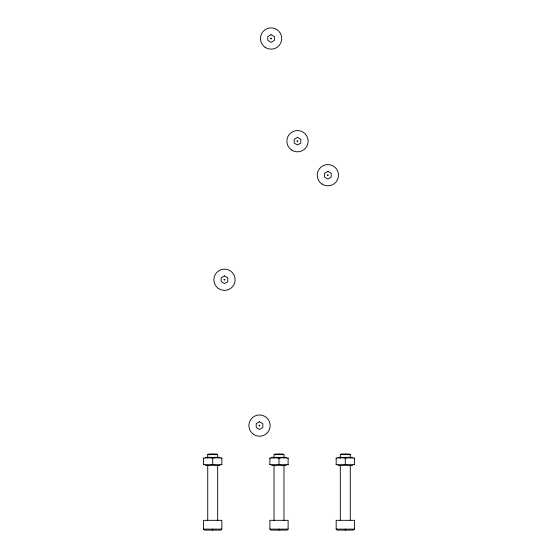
<?xml version="1.0" encoding="UTF-8"?>
<svg xmlns="http://www.w3.org/2000/svg" width="558" height="558" viewBox="0 0 558 558"><rect width="100%" height="100%" fill="white"/><g stroke="black" fill="none" stroke-linecap="round" stroke-linejoin="round"><path stroke-width="0.84" d="M221.826 529.117L220.842 530.1L204.584 530.1L203.593 529.117L203.593 520.321L221.826 520.321L221.826 529.117L203.593 529.117M288.116 529.117L287.133 530.1L270.867 530.1L269.884 529.117L269.884 520.321L288.116 520.321L288.116 529.117L269.884 529.117M354.407 529.117L353.416 530.1L337.158 530.1L336.174 529.117L336.174 520.321L354.407 520.321L354.407 529.117L336.174 529.117M207.736 457.909L207.736 454.624L208.755 454.031L216.664 454.031L217.683 454.624L217.683 457.909M274.027 457.909L274.027 454.624L275.045 454.031L282.955 454.031L283.973 454.624L283.973 457.909M340.317 457.909L340.317 454.624L341.336 454.031L349.245 454.031L350.264 454.624L350.264 457.909M203.593 458.264L206.041 457.909A30.648 26.54 -90 0 1 212.71 458.264A30.648 26.54 90 0 1 219.385 457.909L221.826 458.264M221.826 464.382L219.385 464.744A30.648 26.54 90 0 1 212.71 464.382A30.648 26.54 -90 0 1 206.041 464.744L203.593 464.382M269.884 458.264L272.325 457.909A30.648 26.54 -90 0 1 279 458.264A30.648 26.54 90 0 1 285.675 457.909L288.116 458.264M288.116 464.382L285.675 464.744A30.648 26.54 -90 0 1 279 464.382A30.648 26.54 90 0 1 272.325 464.744L269.884 464.382M336.174 458.264L338.615 457.909A30.648 26.54 90 0 1 345.29 458.264A30.648 26.54 90 0 1 351.959 457.909L354.407 458.264M354.407 464.382L351.959 464.744A30.648 26.54 90 0 1 345.29 464.382A30.648 26.54 -90 0 1 338.615 464.744L336.174 464.382M207.75 454.624L217.669 454.624M274.041 454.624L283.959 454.624M340.331 454.624L350.25 454.624M205.33 457.351L220.089 457.351M271.62 457.351L286.38 457.351M337.911 457.351L352.67 457.351M205.33 465.302L220.089 465.302M271.62 465.302L286.38 465.302M337.911 465.302L352.67 465.302M354.407 457.839L354.407 464.814M350.264 465.295L350.264 520.321M345.29 454.031L345.29 454.624M345.29 458.264L345.29 464.382M345.29 529.117L345.29 530.1M340.317 465.295L340.317 520.321M336.174 457.839L336.174 464.814M288.116 457.839L288.116 464.814M283.973 465.295L283.973 520.321M279 454.031L279 454.624M279 458.264L279 464.382M279 529.117L279 530.1M274.027 465.295L274.027 520.321M269.884 457.839L269.884 464.814M221.826 457.839L221.826 464.814M217.683 465.295L217.683 520.321M212.71 454.031L212.71 454.624M212.71 458.264L212.71 464.382M212.71 529.117L212.71 530.1M207.736 465.295L207.736 520.321M203.593 457.839L203.593 464.814M350.082 457.811A30.648 26.54 -90 0 1 350.919 457.839M339.662 457.839A30.648 26.54 -90 0 1 340.708 457.811M273.371 457.839A30.648 26.54 90 0 1 274.208 457.811M224.009 279.711C224.783 281.413 225.362 278.282 224.016 279.67M270.616 38.481C271.397 40.183 271.962 37.044 270.623 38.432M259.038 425.552C259.889 427.261 260.335 423.989 259.038 425.552M297.016 141.16C297.909 142.841 298.223 139.674 297.023 141.111M327.4 175.163C328.195 176.858 328.788 173.678 327.406 175.114M271.097 34.694L267.784 36.612L267.784 40.434L271.097 42.352L274.417 40.434L274.417 36.612L271.097 34.694M297.498 137.373L294.185 139.291L294.185 143.113L297.498 145.031L300.811 143.113L300.811 139.291L297.498 137.373M327.881 171.376L324.568 173.294L324.568 177.116L327.881 179.034L331.201 177.116L331.201 173.294L327.881 171.376M224.49 275.931L221.177 277.842L221.177 281.671L224.49 283.583L227.804 281.671L227.804 277.842L224.49 275.931M259.519 421.764L256.206 423.682L256.206 427.505L259.519 429.423L262.832 427.505L262.832 423.682L259.519 421.764M321.931 184.001A10.623 10.623 0 0 0 338.476 175.965A10.623 10.623 0 0 0 323.242 165.649A10.623 10.623 0 0 0 321.931 184.001M253.562 434.389A10.623 10.623 0 0 0 270.114 426.354A10.623 10.623 0 0 0 254.88 416.038A10.623 10.623 0 0 0 253.562 434.389M265.148 47.318A10.623 10.623 0 0 0 281.699 39.283A10.623 10.623 0 0 0 266.459 28.967A10.623 10.623 0 0 0 265.148 47.318M291.548 149.997A10.623 10.623 0 0 0 308.093 141.962A10.623 10.623 0 0 0 292.859 131.646A10.623 10.623 0 0 0 291.548 149.997M218.534 288.556A10.623 10.623 0 0 0 235.085 280.514A10.623 10.623 0 0 0 219.852 270.205A10.623 10.623 0 0 0 218.534 288.556"/></g></svg>
